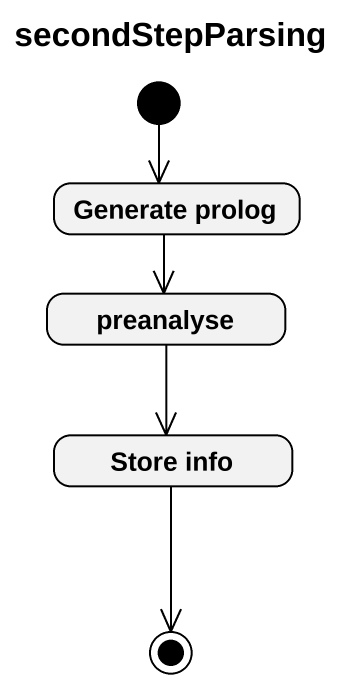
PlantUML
@startuml
title secondStepParsing
hide empty description
state "Generate prolog" as Generate_prolog
state preanalyse
state "Store info" as Store_info
[*] --> Generate_prolog
Generate_prolog --> preanalyse
preanalyse --> Store_info
Store_info --> [*]
@enduml
